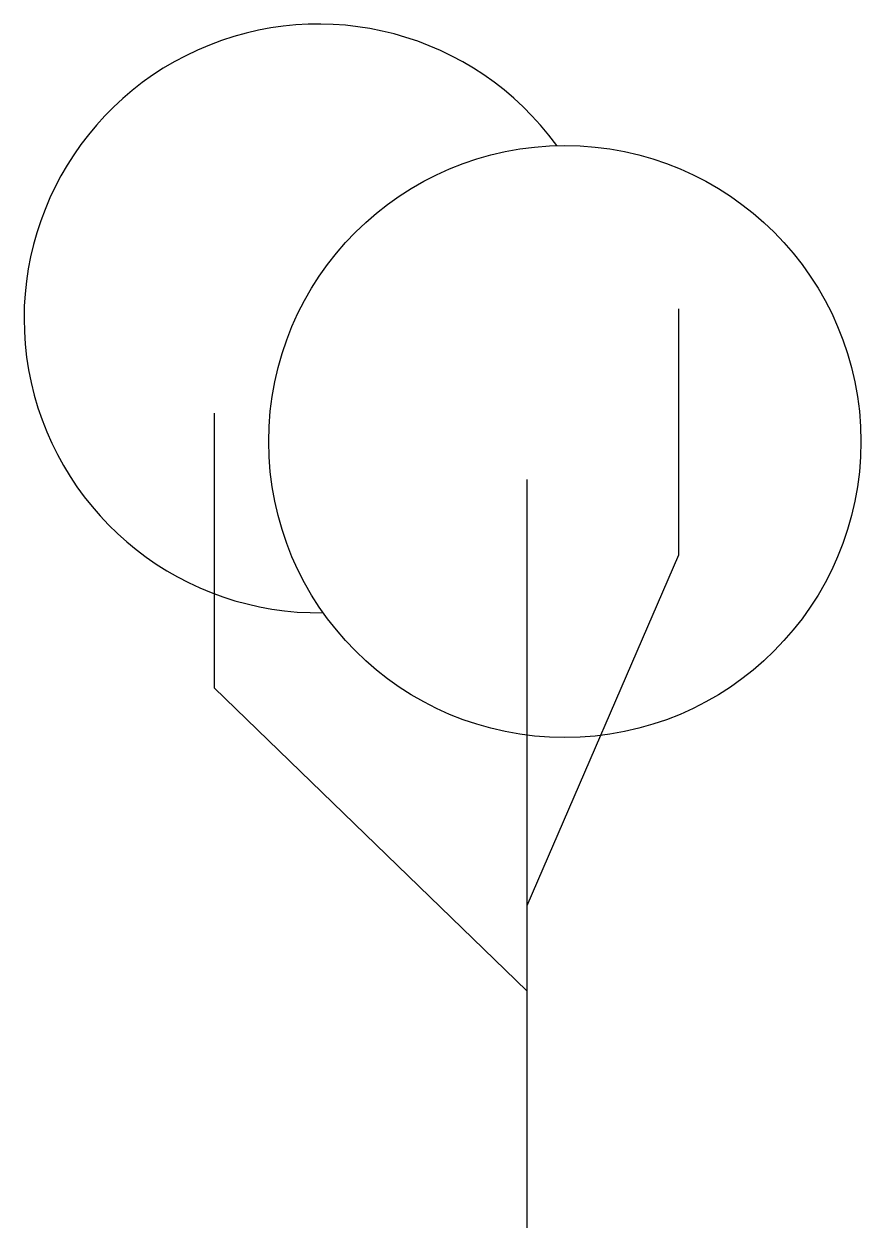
# Model space of a CAD drawing. Header units: millimetres. Extents: x -1.25 to 0.83, y 0 to 3.
import ezdxf

# ---------------------------------------------------------------- set-up
doc = ezdxf.new("R2010")
doc.units = ezdxf.units.MM

msp = doc.modelspace()

# ---------------------------------------------------------------- linework, layer by layer
for p, q in [((0.3778, 2.2917), (0.3778, 1.6775)), ((-0.7797, 2.0319), (-0.7797, 1.3464)), ((0, 1.8661), (0, 0)), ((0.3778, 1.6775), (0, 0.8034)), ((-0.7797, 1.3464), (0, 0.5909))]:
    msp.add_line(p, q)
msp.add_circle((0.0944, 1.9607), 0.7382)
msp.add_arc((-0.5198, 2.2678), 0.7339, 35.9449, 270.9258)

doc.saveas('drawing.dxf')
